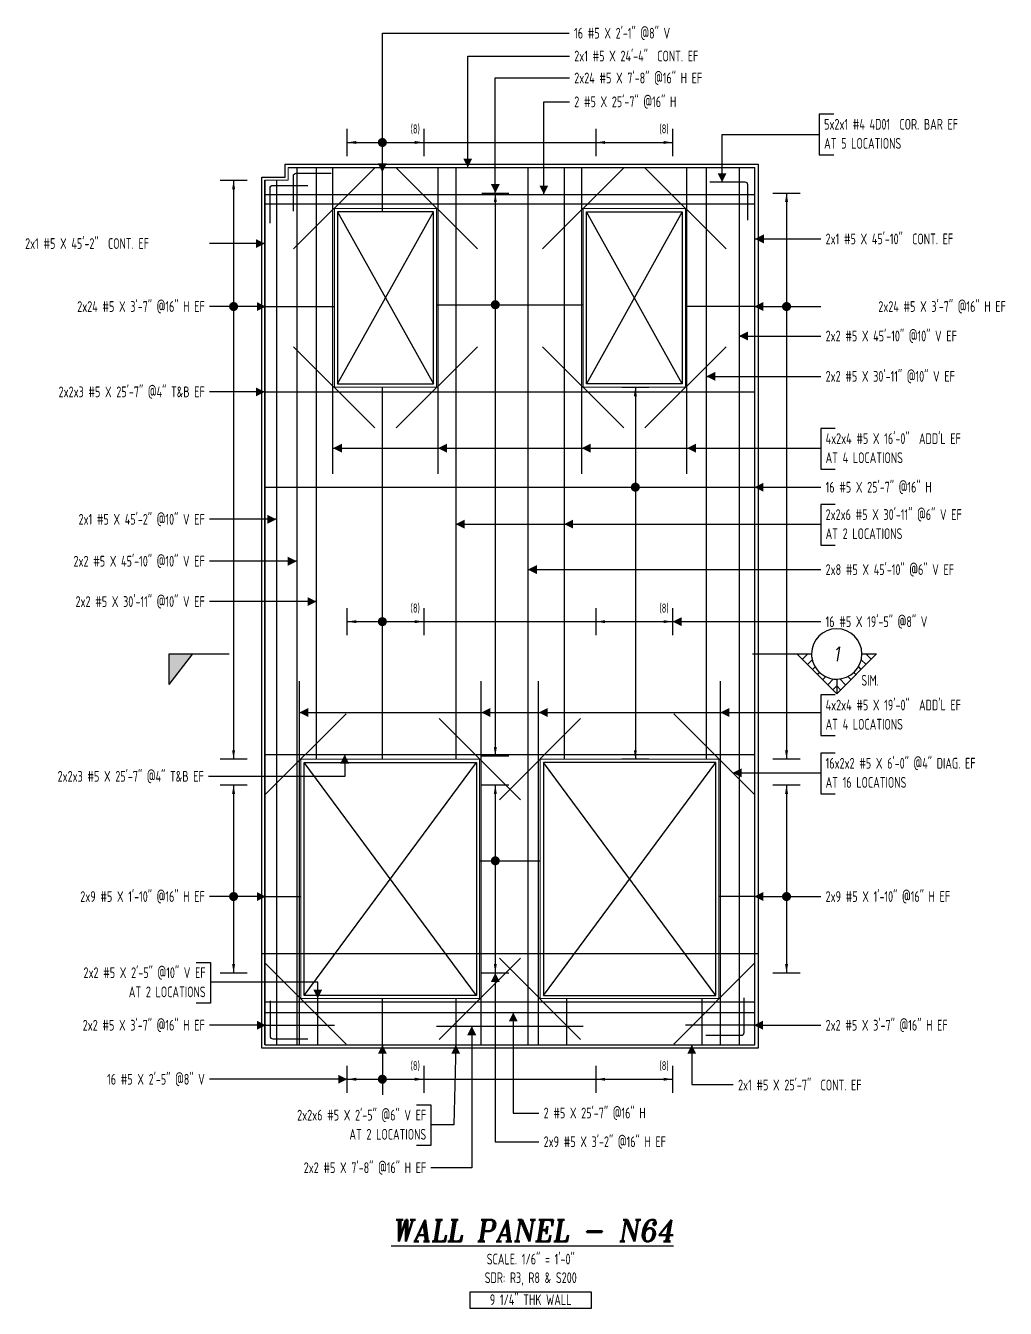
# Model space of a CAD drawing. Header units: inches. Extents: x -3675 to 33171, y -2273 to 1837.
# Drawn here: x 28696 to 29311, y -645 to 159 of the extents above; entities that cross this region are included whole.
import ezdxf
from ezdxf.enums import TextEntityAlignment as Align

# ---------------------------------------------------------------- set-up
doc = ezdxf.new("R2010")
doc.units = ezdxf.units.IN
doc.header["$MEASUREMENT"] = 0
doc.layers.get('0').update_dxf_attribs({"linetype": 'CONTINUOUS'})
for name, color, linetype in [('0-25', 7, 'CONTINUOUS'), ('0-25TEXT', 7, 'CONTINUOUS'), ('0-35', 3, 'CONTINUOUS'), ('0-35TEXT', 3, 'CONTINUOUS'), ('0-50', 10, 'CONTINUOUS'), ('3', 3, 'CONTINUOUS'), ('BAR-LBL', 2, 'CONTINUOUS'), ('Hatch', 253, 'CONTINUOUS'), ('INTERMEDIATERANGELAY', 7, 'CONTINUOUS'), ('RANGELAY', 7, 'CONTINUOUS'), ('REBARS', 4, 'CONTINUOUS')]:
    doc.layers.add(name, color=color, linetype=linetype)
doc.layers.add('COVER', color=6, linetype='CONTINUOUS', lineweight=0, plot=False)
doc.styles.add('AR', font='ARCHQUIK.shx', dxfattribs={"width": 0.8})
doc.styles.add('ROMANT', font='romant')

# ---------------------------------------------------------------- blocks, each defined once
blk = doc.blocks.new('leadrblk')
blk.add_lwpolyline([(0, 0, 0, 1, 0), (1, 0, 1, 1, 0)], format="xyseb")
blk = doc.blocks.new('SECTARO')
at = {"linetype": 'Continuous'}
blk.add_line((33.32, 16.99), (20.13, 0), dxfattribs=at)
for p, q in [((33.32, 16.99), (33.32, 0)), ((33.32, 0), (0, 0))]:
    blk.add_line(p, q)
for points in [[(33.32, 0), (33.32, 16.99), (33.32, 0), (20.13, 0)], [(33.32, 16.99), (20.13, 0), (33.32, 0), (33.32, 16.99)]]:
    blk.add_solid(points, dxfattribs=at)
blk = doc.blocks.new('*X3')
at = {"color": 0, "linetype": 'Continuous'}
for p, q in [((-1.108, 0.278), (-1.075, 0.312)), ((-1.081, 0.217), (-1.031, 0.267)), ((-1.013, 0.197), (-0.986, 0.223)), ((-0.96, 0.161), (-0.942, 0.179)), ((-0.92, 0.112), (-0.898, 0.135)), ((-0.895, 0.05), (-0.854, 0.091)), ((-0.856, 0), (-0.81, 0.046)), ((-0.768, 0), (-0.765, 0.002))]:
    blk.add_line(p, q, dxfattribs=at)
blk = doc.blocks.new('*X2')
at = {"color": 0, "linetype": 'Continuous'}
for p, q in [((-1.108, 0.278), (-1.075, 0.312)), ((-0.96, 0.161), (-0.942, 0.179)), ((-0.856, 0), (-0.81, 0.046))]:
    blk.add_line(p, q, dxfattribs=at)
blk = doc.blocks.new('SECTNU')
at = {"linetype": 'Continuous'}
blk.add_line((-24.74, 0), (-32.81, 0), dxfattribs=at)
blk.add_line((0, 0), (-24.74, 0))
at = {"layer": '3'}
for p, q in [((-68.89, 0), (-46.81, 22.07)), ((-60.81, 0), (-68.89, 0))]:
    blk.add_line(p, q, dxfattribs=at)
at = {"layer": '3', "linetype": 'Continuous'}
blk.add_line((-46.81, 14), (-46.81, 22.07), dxfattribs=at)
at = {"layer": '3'}
for points in [[(-46.81, 22.07), (-24.74, 0), (-32.81, 0, 1)], [(-32.81, 0, 0.414214), (-46.81, 14)]]:
    blk.add_lwpolyline(points, format="xyb", dxfattribs=at)
for start, end in [(90, 180), (180, 0)]:
    blk.add_arc((-46.81, 0), 14, start, end, dxfattribs=at)
at = {"linetype": 'Continuous', "xscale": -64, "yscale": 64, "zscale": 64, "rotation": 359.9999999999999}
blk.add_blockref('*X3', (-117.73, 0), dxfattribs=at)
at = {"linetype": 'Continuous', "xscale": 64, "yscale": 64, "zscale": 64}
for name in ['*X3', '*X2']:
    blk.add_blockref(name, (24.1, 0), dxfattribs=at)
at = {"linetype": 'Continuous', "style": 'ROMANT', "oblique": 9, "width": 0.9}
blk.add_attdef('NO', text='', height=8, dxfattribs=at).set_placement((-46.81, 0), align=Align.MIDDLE)
blk = doc.blocks.new('*U2139', base_point=(29110.59, -121.84))
at = {"layer": 'REBARS', "color": 0}
blk.add_lwpolyline([(29110.91, -121.84), (29110.91, 70.16)], dxfattribs=at)
blk = doc.blocks.new('*U2140', base_point=(29045.21, -121.84))
at = {"layer": 'REBARS', "color": 0}
blk.add_lwpolyline([(29044.9, -121.84), (29044.9, 70.16)], dxfattribs=at)
blk = doc.blocks.new('*U2141', base_point=(28954.6, -121.84))
at = {"layer": 'REBARS', "color": 0}
blk.add_lwpolyline([(28954.91, -121.84), (28954.91, 70.16)], dxfattribs=at)
blk = doc.blocks.new('*U2142', base_point=(28889.22, -121.84))
at = {"layer": 'REBARS', "color": 0}
blk.add_lwpolyline([(28888.91, -121.84), (28888.91, 70.16)], dxfattribs=at)
blk = doc.blocks.new('*U2209', base_point=(28993.11, -425.73))
at = {"layer": 'REBARS', "color": 0}
blk.add_lwpolyline([(28993.33, -425.51), (29044.24, -476.42)], dxfattribs=at)
blk = doc.blocks.new('*U2210', base_point=(28993.11, -325.95))
at = {"layer": 'REBARS', "color": 0}
blk.add_lwpolyline([(28993.33, -326.17), (29044.24, -275.26)], dxfattribs=at)
blk = doc.blocks.new('*U2211', base_point=(28846.06, -428.68))
at = {"layer": 'REBARS', "color": 0}
blk.add_lwpolyline([(28846.28, -428.46), (28897.19, -479.37)], dxfattribs=at)
blk = doc.blocks.new('*U2212', base_point=(29006.7, -425.73))
at = {"layer": 'REBARS', "color": 0}
blk.add_lwpolyline([(29006.48, -425.51), (28955.57, -476.42)], dxfattribs=at)
blk = doc.blocks.new('*U2213', base_point=(28846.06, -323))
at = {"layer": 'REBARS', "color": 0}
blk.add_lwpolyline([(28846.28, -323.22), (28897.19, -272.31)], dxfattribs=at)
blk = doc.blocks.new('*U2214', base_point=(29006.7, -325.95))
at = {"layer": 'REBARS', "color": 0}
blk.add_lwpolyline([(29006.48, -326.17), (28955.57, -275.26)], dxfattribs=at)
blk = doc.blocks.new('*U2215', base_point=(29020.1, -42.44))
at = {"layer": 'REBARS', "color": 0}
blk.add_lwpolyline([(29020.32, -42.22), (29071.23, -93.13)], dxfattribs=at)
blk = doc.blocks.new('*U2216', base_point=(29135.7, -42.44))
at = {"layer": 'REBARS', "color": 0}
blk.add_lwpolyline([(29135.48, -42.22), (29084.57, -93.13)], dxfattribs=at)
blk = doc.blocks.new('*U2217', base_point=(29020.1, 19.3))
at = {"layer": 'REBARS', "color": 0}
blk.add_lwpolyline([(29020.32, 19.08), (29071.23, 69.99)], dxfattribs=at)
blk = doc.blocks.new('*U2218', base_point=(29135.7, 19.3))
at = {"layer": 'REBARS', "color": 0}
blk.add_lwpolyline([(29135.48, 19.08), (29084.57, 69.99)], dxfattribs=at)
blk = doc.blocks.new('*U2219', base_point=(28864.11, -42.44))
at = {"layer": 'REBARS', "color": 0}
blk.add_lwpolyline([(28864.33, -42.22), (28915.24, -93.13)], dxfattribs=at)
blk = doc.blocks.new('*U2220', base_point=(28979.71, -42.44))
at = {"layer": 'REBARS', "color": 0}
blk.add_lwpolyline([(28979.49, -42.22), (28928.58, -93.13)], dxfattribs=at)
blk = doc.blocks.new('*U2221', base_point=(28864.11, 19.3))
at = {"layer": 'REBARS', "color": 0}
blk.add_lwpolyline([(28864.33, 19.08), (28915.24, 69.99)], dxfattribs=at)
blk = doc.blocks.new('*U2222', base_point=(28979.71, 19.3))
at = {"layer": 'REBARS', "color": 0}
blk.add_lwpolyline([(28979.49, 19.08), (28928.58, 69.99)], dxfattribs=at)
blk = doc.blocks.new('*U2398', base_point=(28849.28, -476.34))
at = {"layer": 'REBARS', "color": 0}
blk.add_lwpolyline([(28849.53, -452.34), (28849.53, -474.34, 0.414214), (28851.28, -476.09), (28873.28, -476.09)], format="xyb", dxfattribs=at)
blk = doc.blocks.new('*U2399', base_point=(29146.8, -474.34))
at = {"layer": 'REBARS', "color": 0}
blk.add_lwpolyline([(29146.55, -450.34), (29146.55, -472.34, -0.414214), (29144.8, -474.09), (29122.8, -474.09)], format="xyb", dxfattribs=at)
blk = doc.blocks.new('*U2467', base_point=(29153.84, -479.84))
at = {"layer": 'REBARS', "color": 0}
blk.add_lwpolyline([(29153.53, -479.84), (29153.53, 70.16)], dxfattribs=at)
blk = doc.blocks.new('*U2511', base_point=(28846.59, -479.84))
at = {"layer": 'REBARS', "color": 0}
blk.add_lwpolyline([(28846.28, -479.84), (28846.28, 62.16)], dxfattribs=at)
blk = doc.blocks.new('*U2072', base_point=(28920.25, 42.21))
at = {"layer": 'REBARS', "color": 0}
blk.add_lwpolyline([(28919.94, 42.21), (28919.94, 67.21)], dxfattribs=at)
blk = doc.blocks.new('*U2400', base_point=(28849.28, 59.16))
at = {"layer": 'REBARS', "color": 0}
blk.add_lwpolyline([(28849.53, 35.16), (28849.53, 57.16, -0.414214), (28851.28, 58.91), (28873.28, 58.91)], format="xyb", dxfattribs=at)
blk = doc.blocks.new('*U2570', base_point=(28846.28, -130.57))
at = {"layer": 'REBARS', "color": 0}
blk.add_lwpolyline([(28846.28, -130.26), (29153.28, -130.26)], dxfattribs=at)
blk = doc.blocks.new('rendmark')
at = {"color": 4}
blk.add_line((0, -3), (0, 3), dxfattribs=at)
blk = doc.blocks.new('rarrow')
at = {"color": 7}
blk.add_solid([(2, -0.33), (2, 0.33), (0, 0)], dxfattribs=at)
blk = doc.blocks.new('*U3233', base_point=(29078.55, -67.55))
at = {"layer": 'RANGELAY'}
blk.add_line((29078.55, -67.55), (29078.55, -300.84), dxfattribs=at)
at = {"layer": 'RANGELAY', "xscale": 2.834645669291339, "yscale": 2.834645669291339}
for name, p, rotation in [('rendmark', (29078.55, -67.55), 269.9999999999999), ('rarrow', (29078.55, -67.55), 269.9999999999999), ('rarrow', (29078.55, -300.84), 89.999996929531), ('rendmark', (29078.55, -300.84), 89.999996929531)]:
    blk.add_blockref(name, p, dxfattribs=dict(at, rotation=rotation))
blk = doc.blocks.new('VPM7D9B80')
at = {"const_width": 1}
blk.add_lwpolyline([(-0.5, 0, 1), (0.5, 0, 1)], format="xyb", close=True, dxfattribs=at)
blk = doc.blocks.new('*U2658', base_point=(28861.53, 69.85))
at = {"layer": 'REBARS', "color": 0}
blk.add_lwpolyline([(28861.53, 70.16), (29153.53, 70.16)], dxfattribs=at)
blk = doc.blocks.new('*U2512', base_point=(28845.97, 62.16))
at = {"layer": 'REBARS', "color": 0}
blk.add_lwpolyline([(28846.28, 62.16), (28846.28, -479.84)], dxfattribs=at)
blk = doc.blocks.new('*U2401', base_point=(28863.91, 66.81))
at = {"layer": 'REBARS', "color": 0}
blk.add_lwpolyline([(28864.16, 42.81), (28864.16, 64.81, -0.414214), (28865.91, 66.56), (28887.91, 66.56)], format="xyb", dxfattribs=at)
blk = doc.blocks.new('*U2510', base_point=(28853.17, 62.16))
at = {"layer": 'REBARS', "color": 0}
blk.add_lwpolyline([(28853.48, 62.16), (28853.48, -479.84)], dxfattribs=at)
blk = doc.blocks.new('*U2402', base_point=(29149.32, 61.22))
at = {"layer": 'REBARS', "color": 0}
blk.add_lwpolyline([(29149.07, 37.22), (29149.07, 59.22, 0.414214), (29147.32, 60.97), (29125.32, 60.97)], format="xyb", dxfattribs=at)
blk = doc.blocks.new('*U2028', base_point=(28920.25, -479.84))
at = {"layer": 'REBARS', "color": 0}
blk.add_lwpolyline([(28919.94, -479.84), (28919.94, -450.84)], dxfattribs=at)
blk = doc.blocks.new('*U2079', base_point=(28920.25, -300.84))
at = {"layer": 'REBARS', "color": 0}
blk.add_lwpolyline([(28919.94, -300.84), (28919.94, -67.84)], dxfattribs=at)
blk = doc.blocks.new('*U2569', base_point=(28846.53, 52.94))
at = {"layer": 'REBARS', "color": 0}
blk.add_lwpolyline([(28846.53, 53.25), (29153.53, 53.25)], dxfattribs=at)
blk = doc.blocks.new('*U3232', base_point=(29173.34, -316.84))
at = {"layer": 'RANGELAY'}
blk.add_line((29173.34, -316.84), (29173.34, -434.84), dxfattribs=at)
at = {"layer": 'RANGELAY', "xscale": 2.834645669291339, "yscale": 2.834645669291339}
for name, p, rotation in [('rendmark', (29173.34, -316.84), 269.9999999999999), ('rarrow', (29173.34, -316.84), 269.9999999999999), ('rarrow', (29173.34, -434.84), 89.999996929531), ('rendmark', (29173.34, -434.84), 89.999996929531)]:
    blk.add_blockref(name, p, dxfattribs=dict(at, rotation=rotation))
blk = doc.blocks.new('VPM7DA0E0')
at = {"const_width": 1}
blk.add_lwpolyline([(-0.5, 0, 1), (0.5, 0, 1)], format="xyb", close=True, dxfattribs=at)
blk = doc.blocks.new('*U2776', base_point=(29153.11, -387.21))
at = {"layer": 'REBARS', "color": 0}
blk.add_lwpolyline([(29153.11, -386.89), (29131.11, -386.89)], dxfattribs=at)
blk = doc.blocks.new('*U3231', base_point=(29173.34, 54.16))
at = {"layer": 'RANGELAY'}
blk.add_line((29173.34, 54.16), (29173.34, -300.84), dxfattribs=at)
at = {"layer": 'RANGELAY', "xscale": 2.834645669291339, "yscale": 2.834645669291339}
for name, p, rotation in [('rendmark', (29173.34, 54.16), 269.9999999999999), ('rarrow', (29173.34, 54.16), 269.9999999999999), ('rarrow', (29173.34, -300.84), 89.999996929531), ('rendmark', (29173.34, -300.84), 89.999996929531)]:
    blk.add_blockref(name, p, dxfattribs=dict(at, rotation=rotation))
blk = doc.blocks.new('VPM7DA1E0')
at = {"const_width": 1}
blk.add_lwpolyline([(-0.5, 0, 1), (0.5, 0, 1)], format="xyb", close=True, dxfattribs=at)
blk = doc.blocks.new('*U2732', base_point=(29153.11, -17.31))
at = {"layer": 'REBARS', "color": 0}
blk.add_lwpolyline([(29153.11, -17), (29110.11, -17)], dxfattribs=at)
blk = doc.blocks.new('*U3230', base_point=(28826.67, -316.84))
at = {"layer": 'RANGELAY'}
blk.add_line((28826.67, -316.84), (28826.67, -434.84), dxfattribs=at)
at = {"layer": 'RANGELAY', "xscale": 2.834645669291339, "yscale": 2.834645669291339}
for name, p, rotation in [('rendmark', (28826.67, -316.84), 269.9999999999999), ('rarrow', (28826.67, -316.84), 269.9999999999999), ('rarrow', (28826.67, -434.84), 89.999996929531), ('rendmark', (28826.67, -434.84), 89.999996929531)]:
    blk.add_blockref(name, p, dxfattribs=dict(at, rotation=rotation))
blk = doc.blocks.new('VPM7DA2E0')
at = {"const_width": 1}
blk.add_lwpolyline([(-0.5, 0, 1), (0.5, 0, 1)], format="xyb", close=True, dxfattribs=at)
blk = doc.blocks.new('*U2775', base_point=(28846.91, -387.21))
at = {"layer": 'REBARS', "color": 0}
blk.add_lwpolyline([(28846.91, -386.89), (28868.91, -386.89)], dxfattribs=at)
blk = doc.blocks.new('*U3229', base_point=(28826.67, 62.16))
at = {"layer": 'RANGELAY'}
blk.add_line((28826.67, 62.16), (28826.67, -300.84), dxfattribs=at)
at = {"layer": 'RANGELAY', "xscale": 2.834645669291339, "yscale": 2.834645669291339}
for name, p, rotation in [('rendmark', (28826.67, 62.16), 269.9999999999999), ('rarrow', (28826.67, 62.16), 269.9999999999999), ('rarrow', (28826.67, -300.84), 89.999996929531), ('rendmark', (28826.67, -300.84), 89.999996929531)]:
    blk.add_blockref(name, p, dxfattribs=dict(at, rotation=rotation))
blk = doc.blocks.new('VPM7DA3E0')
at = {"const_width": 1}
blk.add_lwpolyline([(-0.5, 0, 1), (0.5, 0, 1)], format="xyb", close=True, dxfattribs=at)
blk = doc.blocks.new('*U2731', base_point=(28846.91, -17.31))
at = {"layer": 'REBARS', "color": 0}
blk.add_lwpolyline([(28846.91, -17), (28889.91, -17)], dxfattribs=at)
blk = doc.blocks.new('*U2103', base_point=(28879, -300.84))
at = {"layer": 'REBARS', "color": 0}
blk.add_lwpolyline([(28878.69, -300.84), (28878.69, 70.16)], dxfattribs=at)
blk = doc.blocks.new('*U2466', base_point=(28865.97, 70.16))
at = {"layer": 'REBARS', "color": 0}
blk.add_lwpolyline([(28866.28, 70.16), (28866.28, -479.84)], dxfattribs=at)
blk = doc.blocks.new('*U3228', base_point=(28990.75, 54.16))
at = {"layer": 'RANGELAY'}
blk.add_line((28990.75, 54.16), (28990.75, -298.84), dxfattribs=at)
at = {"layer": 'RANGELAY', "xscale": 2.834645669291339, "yscale": 2.834645669291339}
for name, p, rotation in [('rendmark', (28990.75, 54.16), 269.9999999999999), ('rarrow', (28990.75, 54.16), 269.9999999999999), ('rarrow', (28990.75, -298.84), 89.999996929531), ('rendmark', (28990.75, -298.84), 89.999996929531)]:
    blk.add_blockref(name, p, dxfattribs=dict(at, rotation=rotation))
blk = doc.blocks.new('VPM7DA620')
at = {"const_width": 1}
blk.add_lwpolyline([(-0.5, 0, 1), (0.5, 0, 1)], format="xyb", close=True, dxfattribs=at)
blk = doc.blocks.new('*U2795', base_point=(28953.9, -16.18))
at = {"layer": 'REBARS', "color": 0}
blk.add_lwpolyline([(28953.9, -15.87), (29045.9, -15.87)], dxfattribs=at)
blk = doc.blocks.new('*U3227', base_point=(28990.75, -316.84))
at = {"layer": 'RANGELAY'}
blk.add_line((28990.75, -316.84), (28990.75, -434.84), dxfattribs=at)
at = {"layer": 'RANGELAY', "xscale": 2.834645669291339, "yscale": 2.834645669291339}
for name, p, rotation in [('rendmark', (28990.75, -316.84), 269.9999999999999), ('rarrow', (28990.75, -316.84), 269.9999999999999), ('rarrow', (28990.75, -434.84), 89.999996929531), ('rendmark', (28990.75, -434.84), 89.999996929531)]:
    blk.add_blockref(name, p, dxfattribs=dict(at, rotation=rotation))
blk = doc.blocks.new('VPM7DA720')
at = {"const_width": 1}
blk.add_lwpolyline([(-0.5, 0, 1), (0.5, 0, 1)], format="xyb", close=True, dxfattribs=at)
blk = doc.blocks.new('*U2815', base_point=(28980.91, -364.8))
at = {"layer": 'REBARS', "color": 0}
blk.add_lwpolyline([(28980.91, -364.48), (29018.91, -364.48)], dxfattribs=at)
blk = doc.blocks.new('*U2568', base_point=(28846.53, -479.53))
at = {"layer": 'REBARS', "color": 0}
blk.add_lwpolyline([(28846.53, -479.84), (29153.53, -479.84)], dxfattribs=at)
blk = doc.blocks.new('*U2465', base_point=(29010.9, 70.16))
at = {"layer": 'REBARS', "color": 0}
blk.add_lwpolyline([(29011.21, 70.16), (29011.21, -479.84)], dxfattribs=at)
blk = doc.blocks.new('*U2101', base_point=(29033.59, 70.16))
at = {"layer": 'REBARS', "color": 0}
blk.add_lwpolyline([(29033.91, 70.16), (29033.91, -300.84)], dxfattribs=at)
blk = doc.blocks.new('*U2102', base_point=(28965.6, 70.16))
at = {"layer": 'REBARS', "color": 0}
blk.add_lwpolyline([(28965.91, 70.16), (28965.91, -300.84)], dxfattribs=at)
blk = doc.blocks.new('*U2223', base_point=(29153.75, -428.68))
at = {"layer": 'REBARS', "color": 0}
blk.add_lwpolyline([(29153.53, -428.46), (29102.62, -479.37)], dxfattribs=at)
blk = doc.blocks.new('*U2224', base_point=(29153.75, -323))
at = {"layer": 'REBARS', "color": 0}
blk.add_lwpolyline([(29153.53, -323.22), (29102.62, -272.31)], dxfattribs=at)
blk = doc.blocks.new('*U2680', base_point=(29131.59, -479.84))
at = {"layer": 'REBARS', "color": 0}
blk.add_lwpolyline([(29131.91, -479.84), (29131.91, -251.84)], dxfattribs=at)
blk = doc.blocks.new('*U2681', base_point=(29018.22, -479.84))
at = {"layer": 'REBARS', "color": 0}
blk.add_lwpolyline([(29017.91, -479.84), (29017.91, -251.84)], dxfattribs=at)
blk = doc.blocks.new('*U2682', base_point=(28981.59, -479.84))
at = {"layer": 'REBARS', "color": 0}
blk.add_lwpolyline([(28981.91, -479.84), (28981.91, -251.84)], dxfattribs=at)
blk = doc.blocks.new('*U2683', base_point=(28868.22, -479.84))
at = {"layer": 'REBARS', "color": 0}
blk.add_lwpolyline([(28867.91, -479.84), (28867.91, -251.84)], dxfattribs=at)
blk = doc.blocks.new('*U2040', base_point=(29120.09, -479.84))
at = {"layer": 'REBARS', "color": 0}
blk.add_lwpolyline([(29120.4, -479.84), (29120.4, -450.84)], dxfattribs=at)
blk = doc.blocks.new('*U2041', base_point=(28879.73, -479.84))
at = {"layer": 'REBARS', "color": 0}
blk.add_lwpolyline([(28879.41, -479.84), (28879.41, -450.84)], dxfattribs=at)
blk = doc.blocks.new('*U2566', base_point=(28846.28, -70.18))
at = {"layer": 'REBARS', "color": 0}
blk.add_lwpolyline([(28846.28, -70.5), (29153.28, -70.5)], dxfattribs=at)
blk = doc.blocks.new('*U2567', base_point=(28846.28, 47.05))
at = {"layer": 'REBARS', "color": 0}
blk.add_lwpolyline([(28846.28, 47.36), (29153.28, 47.36)], dxfattribs=at)
blk = doc.blocks.new('*U2038', base_point=(29035.04, -450.84))
at = {"layer": 'REBARS', "color": 0}
blk.add_lwpolyline([(29035.35, -450.84), (29035.35, -479.84)], dxfattribs=at)
blk = doc.blocks.new('*U2039', base_point=(28965.6, -450.84))
at = {"layer": 'REBARS', "color": 0}
blk.add_lwpolyline([(28965.91, -450.84), (28965.91, -479.84)], dxfattribs=at)
blk = doc.blocks.new('*U2564', base_point=(28846.28, -452.66))
at = {"layer": 'REBARS', "color": 0}
blk.add_lwpolyline([(28846.28, -452.97), (29153.28, -452.97)], dxfattribs=at)
blk = doc.blocks.new('*U2565', base_point=(28846.28, -298.2))
at = {"layer": 'REBARS', "color": 0}
blk.add_lwpolyline([(28846.28, -297.89), (29153.28, -297.89)], dxfattribs=at)
blk = doc.blocks.new('*U3155', base_point=(28897.91, -501.43))
at = {"layer": 'INTERMEDIATERANGELAY'}
blk.add_line((28945.91, -501.43), (29053.9, -501.43), dxfattribs=at)
at = {"layer": 'RANGELAY'}
for p, q in [((28897.91, -501.43), (28945.91, -501.43)), ((29053.9, -501.43), (29101.91, -501.43))]:
    blk.add_line(p, q, dxfattribs=at)
at = {"layer": 'RANGELAY', "xscale": 2.834645669291339, "yscale": 2.834645669291339}
for name, p in [('rendmark', (28897.91, -501.43)), ('rendmark', (29053.9, -501.43)), ('rarrow', (28897.91, -501.43)), ('rarrow', (29053.9, -501.43))]:
    blk.add_blockref(name, p, dxfattribs=at)
at = {"layer": 'RANGELAY', "xscale": 2.834645669291339, "yscale": 2.834645669291339, "rotation": 179.999996929531}
for name, p in [('rendmark', (28945.91, -501.43)), ('rendmark', (29101.91, -501.43)), ('rarrow', (28945.91, -501.43)), ('rarrow', (29101.91, -501.43))]:
    blk.add_blockref(name, p, dxfattribs=at)
blk = doc.blocks.new('VPM7DAFA0')
at = {"const_width": 1}
blk.add_lwpolyline([(-0.5, 0, 1), (0.5, 0, 1)], format="xyb", close=True, dxfattribs=at)
blk = doc.blocks.new('*U3226', base_point=(28897.91, -214.55))
at = {"layer": 'INTERMEDIATERANGELAY'}
blk.add_line((28945.91, -214.55), (29053.9, -214.55), dxfattribs=at)
at = {"layer": 'RANGELAY'}
for p, q in [((28897.91, -214.55), (28945.91, -214.55)), ((29053.9, -214.55), (29101.91, -214.55))]:
    blk.add_line(p, q, dxfattribs=at)
at = {"layer": 'RANGELAY', "xscale": 2.834645669291339, "yscale": 2.834645669291339}
for name, p in [('rendmark', (28897.91, -214.55)), ('rendmark', (29053.9, -214.55)), ('rarrow', (28897.91, -214.55)), ('rarrow', (29053.9, -214.55))]:
    blk.add_blockref(name, p, dxfattribs=at)
at = {"layer": 'RANGELAY', "xscale": 2.834645669291339, "yscale": 2.834645669291339, "rotation": 179.999996929531}
for name, p in [('rendmark', (28945.91, -214.55)), ('rendmark', (29101.91, -214.55)), ('rarrow', (28945.91, -214.55)), ('rarrow', (29101.91, -214.55))]:
    blk.add_blockref(name, p, dxfattribs=at)
blk = doc.blocks.new('VPM7DB040')
at = {"const_width": 1}
blk.add_lwpolyline([(-0.5, 0, 1), (0.5, 0, 1)], format="xyb", close=True, dxfattribs=at)
blk = doc.blocks.new('*U3225', base_point=(28897.91, 85.86))
at = {"layer": 'INTERMEDIATERANGELAY'}
blk.add_line((28945.91, 85.86), (29053.9, 85.86), dxfattribs=at)
at = {"layer": 'RANGELAY'}
for p, q in [((28897.91, 85.86), (28945.91, 85.86)), ((29053.9, 85.86), (29101.91, 85.86))]:
    blk.add_line(p, q, dxfattribs=at)
at = {"layer": 'RANGELAY', "xscale": 2.834645669291339, "yscale": 2.834645669291339}
for name, p in [('rendmark', (28897.91, 85.86)), ('rendmark', (29053.9, 85.86)), ('rarrow', (28897.91, 85.86)), ('rarrow', (29053.9, 85.86))]:
    blk.add_blockref(name, p, dxfattribs=at)
at = {"layer": 'RANGELAY', "xscale": 2.834645669291339, "yscale": 2.834645669291339, "rotation": 179.999996929531}
for name, p in [('rendmark', (28945.91, 85.86)), ('rendmark', (29101.91, 85.86)), ('rarrow', (28945.91, 85.86)), ('rarrow', (29101.91, 85.86))]:
    blk.add_blockref(name, p, dxfattribs=at)
blk = doc.blocks.new('VPM7DB0E0')
at = {"const_width": 1}
blk.add_lwpolyline([(-0.5, 0, 1), (0.5, 0, 1)], format="xyb", close=True, dxfattribs=at)
blk = doc.blocks.new('*U2100', base_point=(29122.76, -300.84))
at = {"layer": 'REBARS', "color": 0}
blk.add_lwpolyline([(29123.07, -300.84), (29123.07, 70.16)], dxfattribs=at)
blk = doc.blocks.new('*U2464', base_point=(29143.84, 70.16))
at = {"layer": 'REBARS', "color": 0}
blk.add_lwpolyline([(29143.53, 70.16), (29143.53, -479.84)], dxfattribs=at)
blk = doc.blocks.new('*U2730', base_point=(29152.91, -467.87))
at = {"layer": 'REBARS', "color": 0}
blk.add_lwpolyline([(29152.91, -467.56), (29109.91, -467.56)], dxfattribs=at)
blk = doc.blocks.new('*U2563', base_point=(28846.53, -459.9))
at = {"layer": 'REBARS', "color": 0}
blk.add_lwpolyline([(28846.53, -459.58), (29153.53, -459.58)], dxfattribs=at)
blk = doc.blocks.new('*U2729', base_point=(28846.91, -467.87))
at = {"layer": 'REBARS', "color": 0}
blk.add_lwpolyline([(28846.91, -467.56), (28889.91, -467.56)], dxfattribs=at)
blk = doc.blocks.new('*U2794', base_point=(28953.9, -468.53))
at = {"layer": 'REBARS', "color": 0}
blk.add_lwpolyline([(28953.9, -468.22), (29045.9, -468.22)], dxfattribs=at)

msp = doc.modelspace()

# ---------------------------------------------------------------- linework, layer by layer
at = {"layer": '0-25'}
for p, q in [((28891.90677, 42.41023), (28951.91374, -65.5496)), ((28891.90677, -65.5496), (28951.91374, 42.41023)), ((29107.90677, 42.41023), (29047.89981, -65.5496)), ((29107.90677, -65.5496), (29047.89981, 42.41023)), ((28870.90677, -448.83977), (28978.90677, -302.83932)), ((28978.90677, -448.83977), (28870.90677, -302.83932)), ((29128.90677, -448.83977), (29020.90677, -302.83932)), ((29020.90677, -448.83977), (29128.90677, -302.83932))]:
    msp.add_line(p, q, dxfattribs=at)
at = {"layer": '0-25TEXT'}
for points in [[(28919.93887, 64.18689), (28919.93887, 154.36226), (29037.15149, 154.36226)], [(28973.49069, 70.16023), (28973.49069, 140.02579), (29037.24278, 140.02579)], [(28990.74998, 54.16023), (28990.74998, 126.27251), (29037.24278, 126.27251)], [(29021.16741, 53.24997), (29021.16741, 111.3478), (29037.24278, 111.3478)], [(29202.88734, 103.64242), (29193.88829, 103.64242), (29193.88829, 78.14509), (29202.88734, 78.14509)], [(29132.96881, 60.97381), (29132.96882, 90.89375), (29193.88829, 90.89375)], [(29153.53177, 25.39028), (29194.83321, 25.39028)], [(28846.28175, 22.48656), (28811.61373, 22.48656)], [(28846.90677, -17.00051), (28811.61373, -17.00051)], [(29153.10818, -17.00051), (29194.83187, -17.00051)], [(29143.53176, -35.4783), (29194.83321, -35.4783)], [(29123.07085, -60.78255), (29194.83321, -60.78255)], [(28846.28175, -70.49731), (28811.61373, -70.49731)], [(29203.83226, -93.41658), (29194.83321, -93.41658), (29194.83321, -118.91391), (29203.83226, -118.91391)], [(28888.90672, -105.79028), (29194.83321, -105.79028)], [(29153.25686, -130.25999), (29194.83321, -130.25999)], [(29203.83226, -141.05066), (29194.83321, -141.05066), (29194.83321, -166.54799), (29203.83226, -166.54799)], [(28853.47851, -150.39599), (28811.61373, -150.39599)], [(28965.91375, -153.42435), (29194.83321, -153.42436)], [(28866.28178, -176.65958), (28811.61373, -176.65958)], [(29011.21003, -181.92332), (29194.83321, -181.92332)], [(28878.68893, -201.96382), (28811.61373, -201.96382)], [(29101.90677, -214.55148), (29194.83321, -214.55148)], [(29203.83226, -260.49021), (29194.83321, -260.49021), (29194.83321, -285.98753), (29203.83226, -285.98753)], [(28867.90678, -271.49775), (29194.83321, -271.49775)], [(29203.83226, -296.95101), (29194.83321, -296.95101), (29194.83321, -322.44834), (29203.83226, -322.44834)], [(28896.3197, -297.89159), (28896.3197, -311.52762), (28810.9841, -311.52762)], [(29139.63481, -309.32472), (29194.83321, -309.32472)], [(28846.90678, -386.89267), (28811.61373, -386.89267)], [(29153.10818, -386.89267), (29194.83187, -386.89267)], [(28803.11547, -428.28087), (28812.11453, -428.28087), (28812.11453, -453.7782), (28803.11547, -453.7782)], [(28879.41441, -450.83973), (28879.41441, -440.65453), (28812.11453, -440.65457)], [(28990.74997, -434.83972), (28990.74997, -540.6248), (29018.04808, -540.6248)], [(29001.97271, -459.58303), (29001.97271, -522.6239), (29018.04808, -522.6239)], [(28846.90678, -467.55726), (28811.61373, -467.55726)], [(28975.97476, -468.21787), (28975.97476, -556.89416), (28950.40332, -556.89416)], [(29152.90677, -467.55726), (29194.83187, -467.55726)], [(28919.93884, -479.83973), (28919.93884, -511.27036)], [(28965.91374, -479.83985), (28964.6828, -529.93649), (28950.40332, -529.93649)], [(29113.94857, -479.83977), (29113.94857, -504.81833), (29139.94945, -504.81833)], [(28897.90677, -501.42777), (28811.61373, -501.42777)], [(28941.40426, -517.56279), (28950.40332, -517.56279), (28950.40332, -543.06011), (28941.40426, -543.06011)]]:
    msp.add_lwpolyline(points, dxfattribs=at)
at = {"layer": '0-35'}
for points in [[(28858.90677, 72.16023), (29155.53177, 72.16023), (29155.53177, -481.83977), (28844.28177, -481.83977), (28844.28177, 64.16023), (28858.90677, 64.16023)], [(28891.90677, -65.5496), (28951.91374, -65.5496), (28951.91374, 42.41023), (28891.90677, 42.41023)], [(29107.90677, -65.5496), (29047.89981, -65.5496), (29047.89981, 42.41023), (29107.90677, 42.41023)], [(28870.90677, -302.83932), (28978.90677, -302.83932), (28978.90677, -448.83977), (28870.90677, -448.83977)], [(29128.90677, -302.83932), (29020.90677, -302.83932), (29020.90677, -448.83977), (29128.90677, -448.83977)]]:
    msp.add_lwpolyline(points, close=True, dxfattribs=at)
at = {"layer": '0-50'}
msp.add_lwpolyline([(28975.02509, -634.69859), (29050.91194, -634.69859), (29050.91194, -645.05495), (28975.02509, -645.05495)], close=True, dxfattribs=at)
at = {"layer": 'COVER'}
for points in [[(28860.90677, 70.16023), (29153.53177, 70.16023), (29153.53177, -479.83977), (28846.28177, -479.83977), (28846.28177, 62.16023), (28860.90677, 62.16023)], [(28889.90677, -67.5496), (28953.91374, -67.5496), (28953.91374, 44.41023), (28889.90677, 44.41023)], [(29109.90677, -67.5496), (29045.89981, -67.5496), (29045.89981, 44.41023), (29109.90677, 44.41023)], [(28868.90677, -300.83932), (28980.90677, -300.83932), (28980.90677, -450.83977), (28868.90677, -450.83977)], [(29130.90677, -300.83932), (29018.90677, -300.83932), (29018.90677, -450.83977), (29130.90677, -450.83977)]]:
    msp.add_lwpolyline(points, close=True, dxfattribs=at)
at = {"layer": 'Hatch'}
msp.add_line((29155.53177, -422.83977), (28844.28177, -422.83977), dxfattribs=at)

# ---------------------------------------------------------------- block references
ref = msp.add_blockref('SECTNU', (29151.95651, -234.80421), dxfattribs=dict(xscale=1.129181470141702, yscale=1.129181470141702, zscale=1.129181470141702, rotation=180))
ref.add_attrib('NO', '1', dxfattribs={"linetype": 'Continuous', "height": 9.03345, "style": 'ROMANT', "oblique": 9, "width": 0.9}).set_placement((29204.81654, -234.80422), align=Align.MIDDLE)
at = {"xscale": 1.129181470141702, "yscale": 1.129181470141702, "zscale": 1.129181470141702, "rotation": 180}
msp.add_blockref('SECTARO', (28823.88329, -234.8042), dxfattribs=at)
at = {"layer": '0-25TEXT'}
for name, p, xscale, yscale in [('VPM7DB0E0', (28919.93886, 85.85638), 2.834645669291338, 2.834645669291338), ('leadrblk', (28846.28175, 22.48656), -5.623937007874017, 2.250708661417324), ('leadrblk', (29153.53177, 25.39028), 5.623937007874017, 2.250708661417324), ('leadrblk', (28846.90677, -17.00051), -5.623937007874017, 2.250708661417324), ('leadrblk', (29153.10818, -17.00051), 5.623937007874017, 2.250708661417324), ('leadrblk', (29143.53176, -35.4783), 5.623937007874017, 2.250708661417324), ('leadrblk', (29123.07085, -60.78255), 5.623937007874017, 2.250708661417324), ('leadrblk', (28846.28175, -70.49731), -5.623937007874017, 2.250708661417324), ('leadrblk', (28888.90672, -105.79028), 5.623937007874017, 2.250708661417324), ('leadrblk', (28954.9138, -105.79026), 5.623937007874017, 2.250708661417324), ('leadrblk', (29044.89975, -105.79034), 5.623937007874017, 2.250708661417324), ('leadrblk', (29110.90684, -105.7902), 5.623937007874017, 2.250708661417324), ('leadrblk', (29153.25686, -130.25999), 5.623937007874017, 2.250708661417324), ('leadrblk', (28853.47851, -150.39599), -5.623937007874017, 2.250708661417324), ('leadrblk', (28965.91375, -153.42435), 5.623937007874017, 2.250708661417324), ('leadrblk', (29033.90602, -153.42435), 5.623937007874017, 2.250708661417324), ('leadrblk', (28866.28177, -176.65958), -5.623937007874017, 2.250708661417324), ('leadrblk', (29011.21003, -181.92332), 5.623937007874017, 2.250708661417324), ('leadrblk', (28878.68893, -201.96383), -5.623937007874017, 2.250708661417324), ('VPM7DB040', (28919.93886, -214.55148), 2.834645669291338, 2.834645669291338), ('leadrblk', (29101.90677, -214.55148), 5.623937007874017, 2.250708661417324), ('leadrblk', (28867.90678, -271.49775), 5.623937007874017, 2.250708661417324), ('leadrblk', (28981.90676, -271.49771), 5.623937007874017, 2.250708661417324), ('leadrblk', (29017.90678, -271.4978), 5.623937007874017, 2.250708661417324), ('leadrblk', (29131.90676, -271.49766), 5.623937007874017, 2.250708661417324), ('leadrblk', (29139.63481, -309.32472), 5.623937007874017, 2.250708661417324), ('leadrblk', (28846.90678, -386.89267), -5.623937007874017, 2.250708661417324), ('leadrblk', (29153.10818, -386.89267), 5.623937007874017, 2.250708661417324), ('leadrblk', (28846.90678, -467.55726), -5.623937007874017, 2.250708661417324), ('leadrblk', (29152.90677, -467.55726), 5.623937007874017, 2.250708661417324), ('VPM7DAFA0', (28919.93886, -501.42777), 2.834645669291338, 2.834645669291338)]:
    msp.add_blockref(name, p, dxfattribs=dict(at, xscale=xscale, yscale=yscale))
for name, p, xscale, yscale, rotation in [('leadrblk', (28919.93887, 67.15981), 5.623937007874017, 2.250708661417324, 90.00000153523449), ('leadrblk', (28973.49069, 70.16023), 5.623937007874017, 2.250708661417324, 90.00000153523449), ('leadrblk', (29132.96881, 60.97381), 5.623937007874017, 2.250708661417324, 90.00000153523449), ('leadrblk', (28990.74998, 54.16023), 5.623937007874017, 2.250708661417324, 90.00000153523449), ('leadrblk', (29021.16741, 53.24997), 5.623937007874017, 2.250708661417324, 90.00000153523449), ('VPM7DA3E0', (28826.67093, -17.00051), 2.834645669291338, 2.834645669291338, 269.9999999999999), ('VPM7DA620', (28990.74998, -15.86965), 2.834645669291338, 2.834645669291338, 269.9999999999999), ('VPM7DA1E0', (29173.34402, -17.00051), 2.834645669291338, 2.834645669291338, 90.00000000000007), ('VPM7D9B80', (29078.5542, -130.25998), 2.834645669291338, 2.834645669291338, 269.9999999999999), ('leadrblk', (28896.3197, -297.89159), 5.623937007874017, 2.250708661417324, 270.0000046057035), ('VPM7DA720', (28990.74998, -364.48251), 2.834645669291338, 2.834645669291338, 269.9999999999999), ('VPM7DA2E0', (28826.67094, -386.89267), 2.834645669291338, 2.834645669291338, 269.9999999999999), ('VPM7DA0E0', (29173.34402, -386.89267), 2.834645669291338, 2.834645669291338, 90.00000000000007), ('leadrblk', (28990.74997, -434.83972), -5.623937007874017, 2.250708661417324, 89.9999984647655), ('leadrblk', (28879.41441, -450.83973), 5.623937007874017, 2.250708661417324, 90.00000153523449), ('leadrblk', (29001.97271, -459.58303), 5.623937007874017, 2.250708661417324, 270.0000046057035), ('leadrblk', (28975.97476, -468.21787), 5.623937007874017, 2.250708661417324, 270.0000046057035), ('leadrblk', (28919.93884, -479.83973), -5.623937007874017, 2.250708661417324, 89.9999984647655), ('leadrblk', (28965.91374, -479.83985), -5.623937007874017, 2.250708661417324, 89.9999984647655), ('leadrblk', (29113.94857, -479.83977), -5.623937007874017, 2.250708661417324, 89.9999984647655), ('leadrblk', (28897.90677, -501.42777), 5.623937007874017, 2.250708661417324, 180.000003070469)]:
    msp.add_blockref(name, p, dxfattribs=dict(at, xscale=xscale, yscale=yscale, rotation=rotation))
at = {"layer": 'RANGELAY'}
for name, p in [('*U3225', (28897.90677, 85.85638)), ('*U3229', (28826.67093, 62.16023)), ('*U3228', (28990.74998, 54.16023)), ('*U3231', (29173.34402, 54.16023)), ('*U3233', (29078.5542, -67.5496)), ('*U3226', (28897.90677, -214.55148)), ('*U3230', (28826.67094, -316.83932)), ('*U3227', (28990.74998, -316.83932)), ('*U3232', (29173.34402, -316.83932)), ('*U3155', (28897.90677, -501.42777))]:
    msp.add_blockref(name, p, dxfattribs=at)
at = {"layer": 'REBARS', "color": 4}
for name, p in [('*U2658', (28861.53177, 69.84773)), ('*U2401', (28863.90677, 66.81093)), ('*U2221', (28864.10865, 19.29666)), ('*U2466', (28865.96927, 70.16023)), ('*U2103', (28879.00134, -300.83932)), ('*U2142', (28889.21921, -121.83977)), ('*U2072', (28920.25136, 42.20639)), ('*U2222', (28979.71187, 19.29666)), ('*U2141', (28954.6013, -121.83977)), ('*U2102', (28965.60124, 70.16023)), ('*U2465', (29010.89753, 70.16023)), ('*U2217', (29020.10168, 19.29666)), ('*U2101', (29033.59352, 70.16023)), ('*U2140', (29045.21224, -121.83977)), ('*U2218', (29135.7049, 19.29666)), ('*U2139', (29110.59434, -121.83977)), ('*U2100', (29122.75844, -300.83932)), ('*U2464', (29143.84426, 70.16023)), ('*U2467', (29153.84409, -479.83977)), ('*U2511', (28846.5941, -479.83977)), ('*U2512', (28845.96927, 62.16023)), ('*U2400', (28849.28177, 59.16023)), ('*U2510', (28853.16604, 62.16023)), ('*U2402', (29149.32333, 61.2238)), ('*U2569', (28846.53177, 52.93745)), ('*U2567', (28846.28177, 47.04545)), ('*U2795', (28953.89981, -16.18215)), ('*U2731', (28846.90677, -17.31301)), ('*U2732', (29153.10818, -17.31301)), ('*U2219', (28864.10865, -42.43603)), ('*U2220', (28979.71187, -42.43603)), ('*U2215', (29020.10168, -42.43603)), ('*U2216', (29135.7049, -42.43603)), ('*U2566', (28846.28177, -70.18481)), ('*U2079', (28920.25136, -300.83932)), ('*U2570', (28846.28177, -130.57249)), ('*U2683', (28868.21921, -479.83977)), ('*U2682', (28981.59434, -479.83977)), ('*U2681', (29018.21921, -479.83977)), ('*U2680', (29131.59434, -479.83977)), ('*U2213', (28846.06068, -323.00085)), ('*U2224', (29153.75275, -323.00073)), ('*U2214', (29006.7049, -325.95288)), ('*U2210', (28993.10865, -325.95288)), ('*U2565', (28846.28177, -298.20409)), ('*U2815', (28980.90677, -364.79501)), ('*U2775', (28846.90678, -387.20517)), ('*U2776', (29153.10818, -387.20517)), ('*U2212', (29006.7049, -425.72621)), ('*U2209', (28993.10865, -425.72621)), ('*U2211', (28846.06064, -428.6782)), ('*U2223', (29153.75275, -428.67836)), ('*U2564', (28846.28177, -452.65868)), ('*U2398', (28849.28177, -476.34335)), ('*U2041', (28879.7269, -479.83977)), ('*U2028', (28920.25136, -479.83977)), ('*U2039', (28965.60124, -450.83977)), ('*U2038', (29035.03911, -450.83977)), ('*U2040', (29120.08665, -479.83977)), ('*U2399', (29146.80347, -474.34335)), ('*U2563', (28846.53177, -459.89553)), ('*U2729', (28846.90678, -467.86976)), ('*U2794', (28953.89981, -468.53037)), ('*U2730', (29152.90677, -467.86976)), ('*U2568', (28846.53177, -479.52727))]:
    msp.add_blockref(name, p, dxfattribs=at)

# ---------------------------------------------------------------- texts
at = {"color": 7, "linetype": 'Continuous', "style": 'ROMANT', "oblique": 9, "width": 0.95}
msp.add_text('%%UWALL PANEL - N64', height=13.5, dxfattribs=at).set_placement((29014.34039, -603.12668), align=Align.CENTER)
at = {"layer": '0-25TEXT', "style": 'AR', "width": 0.8}
for p in [(28945.91374, 91.52567), (29101.90677, 91.52567), (28945.91374, -208.88219), (29101.90677, -208.88219), (28945.91374, -495.75848), (29101.90677, -495.75848)]:
    msp.add_text(' (8) ', height=5.669291, dxfattribs=at).set_placement(p, align=Align.RIGHT)
at = {"layer": '0-35TEXT', "style": 'AR', "width": 0.8}
for s, height, p in [('AT 5 LOCATIONS', 6.7498312, (29196.88797, 81.8947)), ('AT 4 LOCATIONS', 6.7498312, (29197.83289, -115.1643)), ('AT 2 LOCATIONS', 6.7498312, (29197.83289, -162.79838)), ('SIM.', 6.749831, (29220.2281, -254.71071)), ('AT 4 LOCATIONS', 6.7498312, (29197.83289, -282.23793)), ('AT 16 LOCATIONS', 6.7498312, (29197.83289, -318.69873))]:
    msp.add_text(s, height=height, dxfattribs=at).set_placement(p)
for p in [(28809.11484, -450.02859), (28947.40363, -539.3105)]:
    msp.add_text('AT 2 LOCATIONS', height=6.7498312, dxfattribs=at).set_placement(p, align=Align.RIGHT)
for s, p in [('SCALE. 1/6" = 1\'-0"', (29012.96852, -617.57357)), ('SDR: R3, R8 & S200', (29012.96852, -629.24177)), ('9 1/4" THK WALL', (29012.89159, -643.02979))]:
    msp.add_text(s, height=6.7498312, dxfattribs=at).set_placement(p, align=Align.CENTER)
at = {"layer": 'BAR-LBL', "style": 'AR', "width": 0.8}
for s, p in [('16 #5 X 2\'-1" @8" V', (29040.15118, 150.98761)), ('2x1 #5 X 24\'-4"  CONT. EF', (29040.24247, 136.65115)), ('2x24 #5 X 7\'-8" @16" H EF', (29040.24247, 122.89787)), ('2 #5 X 25\'-7" @16" H', (29040.24247, 107.97316)), ('5x2x1 #4 4D01  COR. BAR EF', (29196.88797, 93.89344)), ('2x1 #5 X 45\'-2"  CONT. EF', (28695.9707, 19.11192)), ('2x1 #5 X 45\'-10"  CONT. EF', (29197.83289, 22.01563)), ('2x2 #5 X 45\'-10" @10" V EF', (29197.83289, -38.85295)), ('2x2 #5 X 30\'-11" @10" V EF', (29197.83289, -64.15719)), ('4x2x4 #5 X 16\'-0"  ADD\'L EF', (29197.83289, -103.16556)), ('16 #5 X 25\'-7" @16" H', (29197.83289, -133.63464)), ('2x2x6 #5 X 30\'-11" @6" V EF', (29197.83289, -150.79964)), ('2x8 #5 X 45\'-10" @6" V EF', (29197.83289, -185.29797)), ('16 #5 X 19\'-5" @8" V', (29197.83289, -217.92613)), ('4x2x4 #5 X 19\'-0"  ADD\'L EF', (29197.83289, -270.23919)), ('16x2x2 #5 X 6\'-0" @4" DIAG. EF', (29197.83289, -306.69999)), ('2x9 #5 X 1\'-10" @16" H EF', (29197.83155, -390.26731)), ('2x2 #5 X 3\'-7" @16" H EF', (29197.83155, -470.9319)), ('2x1 #5 X 25\'-7"  CONT. EF', (29142.94914, -508.42571)), ('2 #5 X 25\'-7" @16" H', (29021.04776, -525.99854)), ('2x9 #5 X 3\'-2" @16" H EF', (29021.04776, -543.99945))]:
    msp.add_text(s, height=6.7492913, dxfattribs=at).set_placement(p)
for s, p in [('2x24 #5 X 3\'-7" @16" H EF', (28808.61404, -20.37516)), ('2x24 #5 X 3\'-7" @16" H EF', (29310.84727, -20.37516)), ('2x2x3 #5 X 25\'-7" @4" T&B EF', (28808.61404, -73.87196)), ('2x1 #5 X 45\'-2" @10" V EF', (28808.61404, -153.77064)), ('2x2 #5 X 45\'-10" @10" V EF', (28808.61404, -180.03422)), ('2x2 #5 X 30\'-11" @10" V EF', (28808.61404, -205.33847)), ('2x2x3 #5 X 25\'-7" @4" T&B EF', (28807.98442, -314.90227)), ('2x9 #5 X 1\'-10" @16" H EF', (28808.61404, -390.26731)), ('2x2 #5 X 2\'-5" @10" V EF', (28809.11484, -438.02985)), ('2x2 #5 X 3\'-7" @16" H EF', (28808.61405, -470.9319)), ('16 #5 X 2\'-5" @8" V', (28808.61405, -504.80241)), ('2x2x6 #5 X 2\'-5" @6" V EF', (28947.40363, -527.31176)), ('2x2 #5 X 7\'-8" @16" H EF', (28947.40363, -560.26881))]:
    msp.add_text(s, height=6.7492913, dxfattribs=at).set_placement(p, align=Align.RIGHT)

doc.saveas('drawing.dxf')
